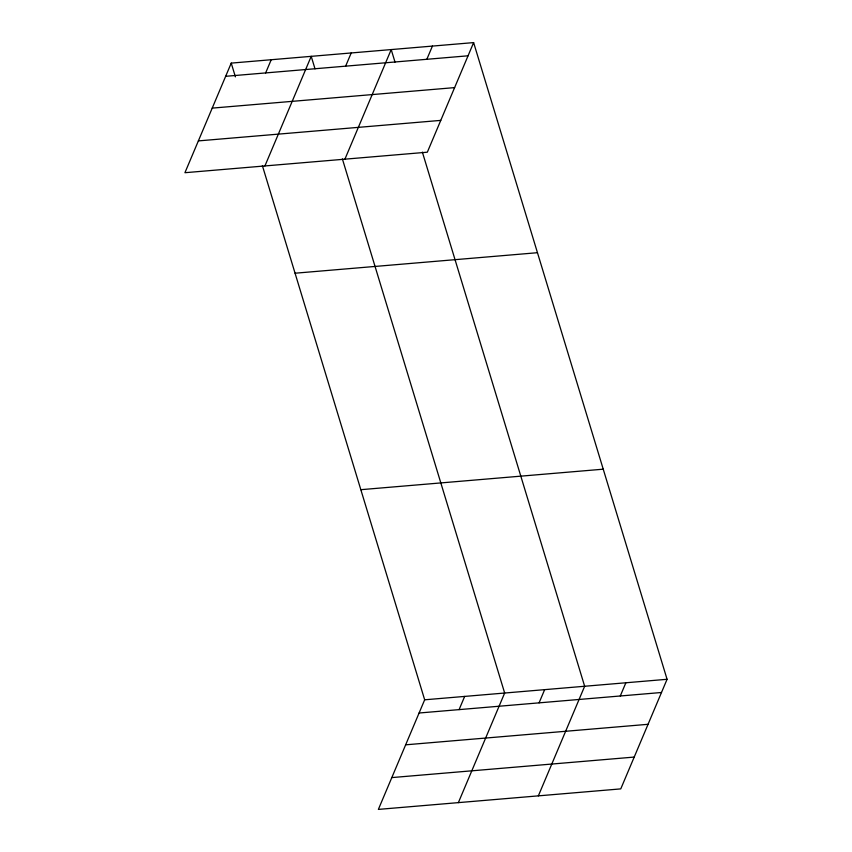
<?xml version="1.0" encoding="UTF-8"?>
<svg xmlns="http://www.w3.org/2000/svg" width="852" height="852" viewBox="0 0 852 852"><rect width="100%" height="100%" fill="white"/><g stroke="black" fill="none" stroke-linecap="round" stroke-linejoin="round"><path stroke-width="1.28" d="M231.233 63.112L184.927 172.711L427.331 152.199L473.627 42.6L231.233 63.112L235.408 76.861M265.643 72.931L271.224 59.725M264.919 165.938L311.214 56.338L315.016 68.842M345.635 66.158L351.216 52.952M344.911 159.175L391.206 49.576L395.008 62.079M426.841 59.289L432.422 46.083M262.384 165.661L424.669 699.801L378.373 809.4L620.767 788.888L667.073 679.289L473.627 42.6M459.09 709.62L464.67 696.414M458.365 802.637L504.661 693.027L342.376 158.898M539.082 702.847L544.662 689.651M538.357 795.864L584.653 686.265L422.368 152.125M620.288 695.977L625.858 682.782M225.652 76.307L468.046 55.806M212.212 108.119L454.606 87.618M198.367 140.9L440.761 120.388M295.069 273.215L537.463 252.703M360.833 489.687L603.237 469.186M424.669 699.801L667.073 679.289M419.099 713.007L661.493 692.495M405.658 744.818L648.053 724.307M391.813 777.588L634.207 757.077"/></g></svg>
